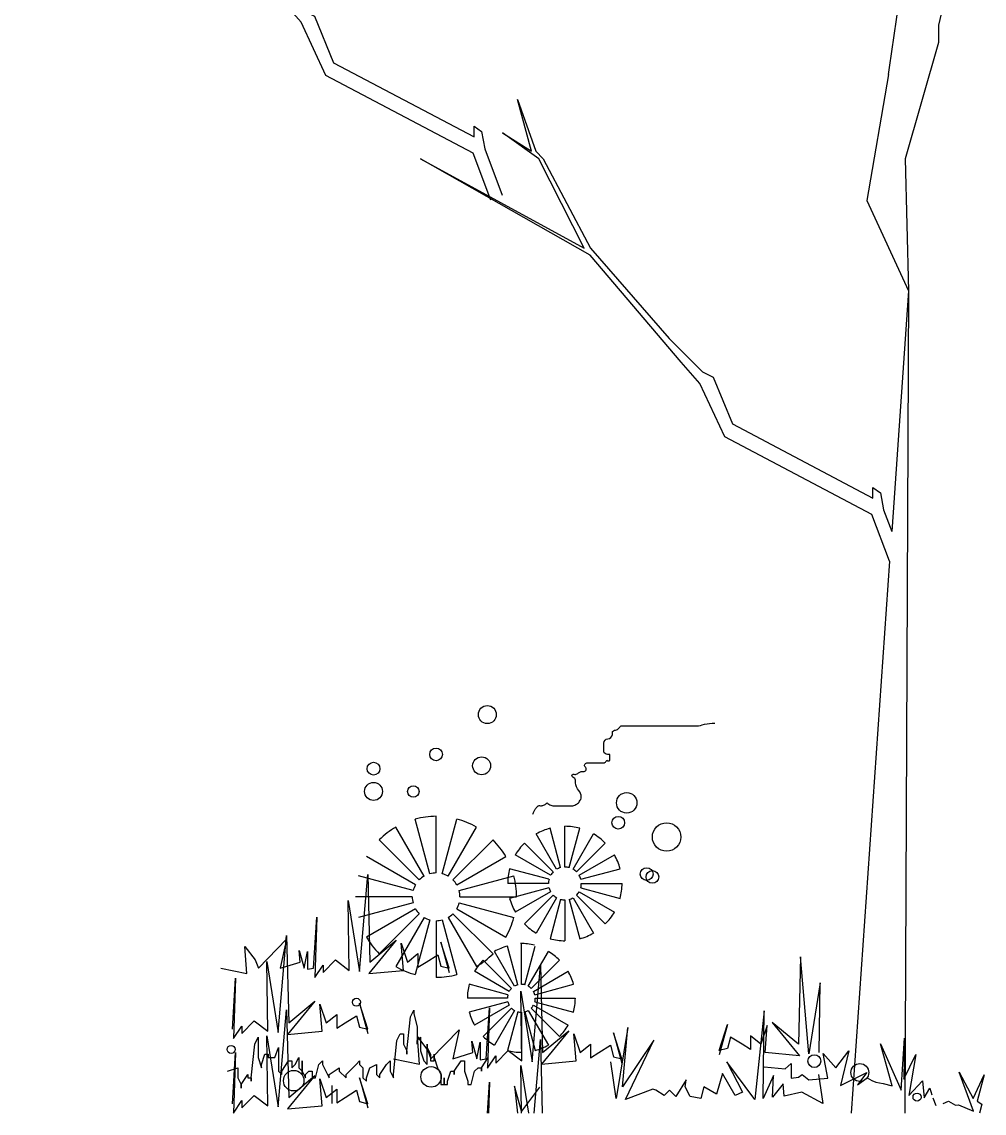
# Model space of a CAD drawing. Header units: millimetres. Extents: x 342.67 to 348.26, y 2602.7 to 2608.35.
# Drawn here: x 343.377 to 346.024, y 2602.701 to 2605.702 of the extents above; entities that cross this region are included whole.
import ezdxf

# ---------------------------------------------------------------- set-up
doc = ezdxf.new("R2010")
doc.units = ezdxf.units.MM
doc.header["$LTSCALE"] = 10
doc.layers.add('Vegetais', color=94, linetype='Continuous')

msp = doc.modelspace()

# ---------------------------------------------------------------- linework, layer by layer
at = {"layer": 'Vegetais'}
for p, q in [((344.4995, 2603.3592), (344.4592, 2603.5097)), ((344.5165, 2603.3614), (344.5165, 2603.5172)), ((344.5334, 2603.3592), (344.5737, 2603.5097)), ((344.4837, 2603.3526), (344.4058, 2603.4875)), ((344.5492, 2603.3526), (344.6271, 2603.4875)), ((344.8589, 2603.3761), (344.8299, 2603.4843)), ((344.8706, 2603.3777), (344.8706, 2603.4897)), ((344.8823, 2603.3761), (344.9113, 2603.4843)), ((344.4701, 2603.3422), (344.36, 2603.4524)), ((344.5628, 2603.3422), (344.673, 2603.4524)), ((344.8479, 2603.3716), (344.7919, 2603.4686)), ((344.8932, 2603.3716), (344.9492, 2603.4686)), ((344.8386, 2603.3644), (344.7593, 2603.4436)), ((344.9025, 2603.3644), (344.9818, 2603.4436)), ((344.4597, 2603.3287), (344.3248, 2603.4065)), ((344.5732, 2603.3287), (344.7081, 2603.4065)), ((344.8314, 2603.355), (344.7343, 2603.4111)), ((344.9097, 2603.355), (345.0068, 2603.4111)), ((344.8269, 2603.3441), (344.7186, 2603.3731)), ((344.9143, 2603.3441), (345.0225, 2603.3731)), ((344.4531, 2603.3128), (344.3027, 2603.3532)), ((344.3059, 2603.0908), (344.3288, 2603.3574)), ((344.3288, 2603.3574), (344.3346, 2603.1166)), ((344.5798, 2603.3128), (344.7302, 2603.3532)), ((344.8253, 2603.3324), (344.7133, 2603.3324)), ((344.9158, 2603.3324), (345.0278, 2603.3324)), ((344.8269, 2603.3207), (344.7186, 2603.2917)), ((344.8314, 2603.3098), (344.7343, 2603.2538)), ((344.8386, 2603.3004), (344.7593, 2603.2212)), ((344.9025, 2603.3004), (344.9818, 2603.2212)), ((344.9097, 2603.3098), (345.0068, 2603.2538)), ((344.9143, 2603.3207), (345.0225, 2603.2917)), ((344.2743, 2603.2858), (344.3059, 2603.0908)), ((344.2772, 2603.0937), (344.2743, 2603.2858)), ((344.4509, 2603.2959), (344.2951, 2603.2959)), ((344.4531, 2603.2789), (344.3027, 2603.2386)), ((344.5798, 2603.2789), (344.7302, 2603.2386)), ((344.582, 2603.2959), (344.7378, 2603.2959)), ((344.8479, 2603.2932), (344.7919, 2603.1962)), ((344.8589, 2603.2887), (344.8299, 2603.1805)), ((344.8706, 2603.2872), (344.8706, 2603.1751)), ((344.8823, 2603.2887), (344.9113, 2603.1805)), ((344.8932, 2603.2932), (344.9492, 2603.1962)), ((344.1796, 2603.0994), (344.1882, 2603.2399)), ((344.1882, 2603.2399), (344.1825, 2603.0736)), ((344.4597, 2603.2631), (344.3248, 2603.1852)), ((344.4701, 2603.2495), (344.36, 2603.1394)), ((344.5628, 2603.2495), (344.673, 2603.1394)), ((344.5732, 2603.2631), (344.7081, 2603.1852)), ((344.4837, 2603.2391), (344.4058, 2603.1042)), ((344.4995, 2603.2325), (344.4592, 2603.0821)), ((344.5165, 2603.2303), (344.5165, 2603.0745)), ((344.5334, 2603.2325), (344.5737, 2603.0821)), ((344.5492, 2603.2391), (344.6271, 2603.1042)), ((344.0276, 2603.0994), (344.105, 2603.1797)), ((344.0824, 2602.9232), (344.1053, 2603.1898)), ((344.105, 2603.1797), (344.0878, 2603.0994)), ((344.1053, 2603.1898), (344.1111, 2602.949)), ((343.9903, 2603.1596), (344.019, 2603.1224)), ((343.996, 2603.0851), (343.9903, 2603.1596)), ((344.4063, 2603.1768), (344.3317, 2603.0851)), ((344.3346, 2603.1166), (344.4063, 2603.1768)), ((344.4207, 2603.1682), (344.4379, 2603.1166)), ((344.4264, 2603.0937), (344.4207, 2603.1682)), ((344.5297, 2603.1711), (344.5526, 2603.088)), ((344.5526, 2603.0994), (344.5297, 2603.1711)), ((344.7409, 2603.0539), (344.7124, 2603.1603)), ((344.7509, 2603.0552), (344.7509, 2603.1654)), ((344.7608, 2603.0539), (344.7893, 2603.1603)), ((344.019, 2603.1224), (344.0276, 2603.0994)), ((344.1395, 2603.1482), (344.1538, 2603.0994)), ((344.1423, 2603.1166), (344.1395, 2603.1482)), ((344.1538, 2603.0994), (344.1624, 2603.1453)), ((344.1624, 2603.1453), (344.1624, 2603.0966)), ((344.2055, 2603.088), (344.2399, 2603.1224)), ((344.2399, 2603.1224), (344.2772, 2603.0937)), ((344.4379, 2603.1166), (344.4666, 2603.1396)), ((344.4666, 2603.1396), (344.4666, 2603.1023)), ((344.4895, 2603.1166), (344.5211, 2603.1367)), ((344.5211, 2603.1367), (344.5297, 2603.1052)), ((344.7238, 2603.044), (344.6459, 2603.1219)), ((344.7317, 2603.0501), (344.6766, 2603.1455)), ((344.77, 2603.0501), (344.8251, 2603.1455)), ((344.778, 2603.044), (344.8559, 2603.1219)), ((345.5186, 2603.1311), (345.5128, 2602.8903)), ((345.5415, 2602.8645), (345.5186, 2603.1311)), ((343.9243, 2603.0994), (343.996, 2603.0851)), ((344.0537, 2602.9261), (344.0508, 2603.1181)), ((344.0508, 2603.1181), (344.0824, 2602.9232)), ((344.0878, 2603.0994), (344.1423, 2603.1166)), ((344.1624, 2603.0966), (344.1796, 2603.0994)), ((344.1825, 2603.0736), (344.2055, 2603.108)), ((344.2055, 2603.108), (344.2055, 2603.088)), ((344.3317, 2603.0851), (344.4264, 2603.0937)), ((344.4666, 2603.1023), (344.4895, 2603.1166)), ((344.5297, 2603.1052), (344.5526, 2603.0994)), ((344.7177, 2603.036), (344.6223, 2603.0911)), ((344.7807, 2602.8418), (344.8037, 2603.1084)), ((344.784, 2603.036), (344.8795, 2603.0911)), ((344.8037, 2603.1084), (344.8094, 2602.8676)), ((343.9561, 2602.9318), (343.9647, 2603.0723)), ((343.9647, 2603.0723), (343.959, 2602.906)), ((345.5731, 2603.0595), (345.5415, 2602.8645)), ((345.5702, 2602.8674), (345.5731, 2603.0595)), ((344.7139, 2603.0268), (344.6074, 2603.0553)), ((344.7492, 2603.0367), (344.7807, 2602.8418)), ((344.752, 2602.8446), (344.7492, 2603.0367)), ((344.7879, 2603.0268), (344.8943, 2603.0553)), ((344.1828, 2603.0092), (344.1082, 2602.9175)), ((344.1111, 2602.949), (344.1828, 2603.0092)), ((344.2029, 2602.9261), (344.1971, 2603.0006)), ((344.1971, 2603.0006), (344.2144, 2602.949)), ((344.3291, 2602.9318), (344.3062, 2603.0035)), ((344.3062, 2603.0035), (344.3291, 2602.9203)), ((344.7125, 2603.0169), (344.6024, 2603.0169)), ((344.7139, 2603.007), (344.6074, 2602.9785)), ((344.7879, 2603.007), (344.8943, 2602.9785)), ((344.7892, 2603.0169), (344.8993, 2603.0169)), ((344.0824, 2602.7183), (344.1053, 2602.9849)), ((344.1053, 2602.9849), (344.1111, 2602.7441)), ((344.2144, 2602.949), (344.243, 2602.9719)), ((344.243, 2602.9719), (344.243, 2602.9347)), ((344.4456, 2602.9655), (344.4549, 2602.9841)), ((344.4549, 2602.9841), (344.4549, 2602.9748)), ((344.4549, 2602.9748), (344.4642, 2602.9376)), ((344.7177, 2602.9977), (344.6223, 2602.9426)), ((344.7238, 2602.9898), (344.6459, 2602.9119)), ((344.6545, 2602.8504), (344.6631, 2602.9908)), ((344.6631, 2602.9908), (344.6574, 2602.8246)), ((344.7317, 2602.9837), (344.6766, 2602.8883)), ((344.7409, 2602.9799), (344.7124, 2602.8735)), ((344.7509, 2602.9786), (344.7509, 2602.8684)), ((344.7608, 2602.9799), (344.7893, 2602.8735)), ((344.77, 2602.9837), (344.8251, 2602.8883)), ((344.778, 2602.9898), (344.8559, 2602.9119)), ((344.784, 2602.9977), (344.8795, 2602.9426)), ((345.4191, 2602.9822), (345.3933, 2602.7386)), ((345.4163, 2602.7414), (345.4191, 2602.9822)), ((343.959, 2602.906), (343.9819, 2602.9404)), ((343.9819, 2602.9203), (344.0164, 2602.9547)), ((343.9819, 2602.9404), (343.9819, 2602.9203)), ((344.0164, 2602.9547), (344.0537, 2602.9261)), ((344.243, 2602.9347), (344.266, 2602.949)), ((344.266, 2602.949), (344.2976, 2602.9691)), ((344.2976, 2602.9691), (344.3062, 2602.9375)), ((344.4363, 2602.8725), (344.4456, 2602.9655)), ((345.3177, 2602.9448), (345.2948, 2602.8617)), ((345.2948, 2602.8731), (345.3177, 2602.9448)), ((345.4268, 2602.9419), (345.4095, 2602.8903)), ((345.421, 2602.8674), (345.4268, 2602.9419)), ((345.4411, 2602.9505), (345.5157, 2602.8588)), ((345.5128, 2602.8903), (345.4411, 2602.9505)), ((344.0175, 2602.8911), (344.0268, 2602.9097)), ((344.0268, 2602.9097), (344.0268, 2602.8539)), ((344.0508, 2602.9133), (344.0824, 2602.7183)), ((344.0537, 2602.7212), (344.0508, 2602.9133)), ((344.1082, 2602.9175), (344.2029, 2602.9261)), ((344.3062, 2602.9375), (344.3291, 2602.9318)), ((344.4083, 2602.9004), (344.4176, 2602.919)), ((344.4176, 2602.919), (344.4269, 2602.919)), ((344.4269, 2602.919), (344.4269, 2602.8911)), ((344.4642, 2602.9376), (344.4642, 2602.8911)), ((344.4642, 2602.9004), (344.4735, 2602.9097)), ((344.4651, 2602.9106), (344.4938, 2602.8733)), ((344.4709, 2602.836), (344.4651, 2602.9106)), ((344.4735, 2602.9097), (344.4735, 2602.8725)), ((344.5024, 2602.8504), (344.5799, 2602.9306)), ((344.5799, 2602.9306), (344.5627, 2602.8504)), ((344.8812, 2602.9278), (344.8066, 2602.836)), ((344.8094, 2602.8676), (344.8812, 2602.9278)), ((344.8955, 2602.9192), (344.9127, 2602.8676)), ((344.9012, 2602.8446), (344.8955, 2602.9192)), ((345.0045, 2602.922), (345.0275, 2602.8389)), ((345.0275, 2602.8504), (345.0045, 2602.922)), ((345.0433, 2602.9364), (345.0117, 2602.7414)), ((345.0289, 2602.773), (345.0433, 2602.9364)), ((345.3263, 2602.9104), (345.3177, 2602.8789)), ((345.3579, 2602.8903), (345.3263, 2602.9104)), ((345.3808, 2602.9133), (345.3808, 2602.876)), ((345.4095, 2602.8903), (345.3808, 2602.9133)), ((344.0082, 2602.7981), (344.0175, 2602.8911)), ((344.0733, 2602.8539), (344.0826, 2602.8818)), ((344.0826, 2602.8818), (344.0826, 2602.8167)), ((344.399, 2602.8074), (344.4083, 2602.9004)), ((344.4269, 2602.8911), (344.4363, 2602.8725)), ((344.4642, 2602.8911), (344.4642, 2602.9004)), ((344.4921, 2602.8353), (344.4921, 2602.8911)), ((344.4921, 2602.8911), (344.4921, 2602.8818)), ((344.4921, 2602.8818), (344.5014, 2602.8632)), ((344.6143, 2602.8991), (344.6287, 2602.8504)), ((344.6172, 2602.8676), (344.6143, 2602.8991)), ((344.6287, 2602.8504), (344.6373, 2602.8962)), ((344.6373, 2602.8962), (344.6373, 2602.8475)), ((344.7863, 2602.7011), (344.8037, 2602.9035)), ((344.8037, 2602.9035), (344.8085, 2602.7011)), ((344.9127, 2602.8676), (344.9414, 2602.8905)), ((344.9414, 2602.8905), (344.9414, 2602.8532)), ((344.9644, 2602.8676), (344.9959, 2602.8876)), ((344.9959, 2602.8876), (345.0045, 2602.8561)), ((345.115, 2602.902), (345.0289, 2602.773)), ((345.0375, 2602.7386), (345.115, 2602.902)), ((345.3808, 2602.876), (345.3579, 2602.8903)), ((345.7708, 2602.7764), (345.7385, 2602.8913)), ((345.7385, 2602.8913), (345.7951, 2602.7641)), ((345.7951, 2602.7641), (345.8048, 2602.9076)), ((345.8048, 2602.9076), (345.8025, 2602.7949)), ((343.9561, 2602.7269), (343.9647, 2602.8674)), ((343.9647, 2602.8674), (343.959, 2602.7011)), ((344.0268, 2602.8539), (344.0361, 2602.826)), ((344.0361, 2602.8353), (344.0454, 2602.8632)), ((344.0454, 2602.8632), (344.0547, 2602.8632)), ((344.0547, 2602.8632), (344.0547, 2602.8539)), ((344.0547, 2602.8539), (344.0733, 2602.8539)), ((344.1292, 2602.8353), (344.1385, 2602.8539)), ((344.1385, 2602.8539), (344.1385, 2602.826)), ((344.3991, 2602.8504), (344.4709, 2602.836)), ((344.4363, 2602.8725), (344.4363, 2602.8632)), ((344.4363, 2602.8632), (344.4363, 2602.8725)), ((344.4735, 2602.8725), (344.4828, 2602.8446)), ((344.4938, 2602.8733), (344.5024, 2602.8504)), ((344.5014, 2602.8632), (344.5014, 2602.8446)), ((344.5107, 2602.8446), (344.5107, 2602.8632)), ((344.5107, 2602.8632), (344.5107, 2602.8539)), ((344.5107, 2602.8539), (344.52, 2602.826)), ((344.5627, 2602.8504), (344.6172, 2602.8676)), ((344.6373, 2602.8475), (344.6545, 2602.8504)), ((344.641, 2602.826), (344.6596, 2602.8539)), ((344.6574, 2602.8246), (344.6803, 2602.859)), ((344.6803, 2602.8389), (344.7147, 2602.8733)), ((344.6803, 2602.859), (344.6803, 2602.8389)), ((344.7147, 2602.8733), (344.752, 2602.8446)), ((344.9414, 2602.8532), (344.9644, 2602.8676)), ((345.0045, 2602.8561), (345.0275, 2602.8504)), ((345.3177, 2602.8789), (345.2948, 2602.8731)), ((345.5157, 2602.8588), (345.421, 2602.8674)), ((345.594, 2602.7969), (345.581, 2602.8655)), ((345.581, 2602.8655), (345.6156, 2602.8255)), ((345.6156, 2602.8255), (345.6516, 2602.8724)), ((345.6516, 2602.8724), (345.6288, 2602.7772)), ((345.8025, 2602.7949), (345.8358, 2602.8624)), ((345.8358, 2602.8624), (345.8161, 2602.7494)), ((343.9431, 2602.8167), (343.971, 2602.826)), ((343.971, 2602.826), (343.971, 2602.7981)), ((344.0361, 2602.826), (344.0361, 2602.8353)), ((344.0919, 2602.8167), (344.1106, 2602.8446)), ((344.1106, 2602.8446), (344.1199, 2602.8446)), ((344.1199, 2602.8446), (344.1199, 2602.826)), ((344.1199, 2602.826), (344.1292, 2602.8353)), ((344.1385, 2602.826), (344.1478, 2602.8167)), ((344.1478, 2602.8074), (344.1478, 2602.8446)), ((344.1478, 2602.8446), (344.1478, 2602.8167)), ((344.185, 2602.7981), (344.1943, 2602.8353)), ((344.1943, 2602.8353), (344.2036, 2602.8446)), ((344.2036, 2602.8446), (344.2036, 2602.8353)), ((344.2036, 2602.8353), (344.2129, 2602.8167)), ((344.2222, 2602.8074), (344.2501, 2602.826)), ((344.2501, 2602.826), (344.2501, 2602.8167)), ((344.2688, 2602.8074), (344.2967, 2602.8353)), ((344.2967, 2602.8353), (344.306, 2602.8446)), ((344.306, 2602.8446), (344.306, 2602.8353)), ((344.306, 2602.8353), (344.3153, 2602.826)), ((344.3153, 2602.826), (344.3153, 2602.7981)), ((344.3246, 2602.7981), (344.3339, 2602.826)), ((344.3339, 2602.826), (344.3525, 2602.8353)), ((344.3525, 2602.8353), (344.3525, 2602.8074)), ((344.3618, 2602.8074), (344.3804, 2602.8353)), ((344.3804, 2602.8353), (344.3897, 2602.8446)), ((344.3897, 2602.8446), (344.3897, 2602.8167)), ((344.4828, 2602.8446), (344.4921, 2602.8353)), ((344.5014, 2602.8446), (344.5107, 2602.8446)), ((344.52, 2602.826), (344.5293, 2602.8074)), ((344.5665, 2602.8167), (344.5851, 2602.8446)), ((344.5851, 2602.8446), (344.5944, 2602.8446)), ((344.5944, 2602.8446), (344.5944, 2602.8167)), ((344.6224, 2602.8167), (344.6317, 2602.826)), ((344.6317, 2602.826), (344.641, 2602.826)), ((344.641, 2602.826), (344.641, 2602.8167)), ((344.641, 2602.8167), (344.641, 2602.826)), ((344.7511, 2602.7011), (344.7492, 2602.8318)), ((344.7492, 2602.8318), (344.7703, 2602.7011)), ((344.8066, 2602.836), (344.9012, 2602.8446)), ((345.0117, 2602.7414), (344.9974, 2602.8418)), ((345.3158, 2602.8418), (345.3589, 2602.7586)), ((345.3933, 2602.7386), (345.3158, 2602.8418)), ((345.4189, 2602.8287), (345.476, 2602.8231)), ((345.476, 2602.8231), (345.4928, 2602.838)), ((345.4928, 2602.838), (345.4925, 2602.7975)), ((343.971, 2602.7981), (343.9803, 2602.7795)), ((343.9803, 2602.7795), (343.9989, 2602.8074)), ((343.9989, 2602.8074), (343.9989, 2602.7981)), ((343.9989, 2602.7981), (344.0082, 2602.7981)), ((344.0082, 2602.7981), (344.0082, 2602.7888)), ((344.0082, 2602.7888), (344.0082, 2602.7981)), ((344.0826, 2602.8167), (344.0919, 2602.8074)), ((344.0919, 2602.8074), (344.0919, 2602.8167)), ((344.1828, 2602.8043), (344.1082, 2602.7126)), ((344.1111, 2602.7441), (344.1828, 2602.8043)), ((344.1478, 2602.8167), (344.1478, 2602.8074)), ((344.1478, 2602.8167), (344.1571, 2602.7981)), ((344.1571, 2602.8074), (344.1664, 2602.8167)), ((344.1571, 2602.7981), (344.1571, 2602.8074)), ((344.1664, 2602.8167), (344.1757, 2602.8167)), ((344.1757, 2602.8167), (344.1757, 2602.7981)), ((344.1757, 2602.7981), (344.185, 2602.7981)), ((344.1971, 2602.7957), (344.2144, 2602.7441)), ((344.2029, 2602.7212), (344.1971, 2602.7957)), ((344.2129, 2602.8167), (344.2222, 2602.7981)), ((344.2222, 2602.7981), (344.2222, 2602.8074)), ((344.2501, 2602.8167), (344.2688, 2602.7981)), ((344.2688, 2602.7981), (344.2688, 2602.8074)), ((344.3062, 2602.7986), (344.3291, 2602.7155)), ((344.3291, 2602.7269), (344.3062, 2602.7986)), ((344.3153, 2602.7981), (344.3246, 2602.7888)), ((344.3246, 2602.7888), (344.3246, 2602.7981)), ((344.3525, 2602.8074), (344.3618, 2602.7981)), ((344.3618, 2602.7981), (344.3618, 2602.8074)), ((344.3897, 2602.8167), (344.399, 2602.7981)), ((344.399, 2602.7981), (344.399, 2602.8074)), ((344.5293, 2602.8074), (344.5293, 2602.7795)), ((344.5386, 2602.7795), (344.5386, 2602.7981)), ((344.5386, 2602.7981), (344.5386, 2602.7795)), ((344.5479, 2602.7888), (344.5572, 2602.8167)), ((344.5572, 2602.8167), (344.5665, 2602.8167)), ((344.5665, 2602.8167), (344.5665, 2602.8074)), ((344.5665, 2602.8074), (344.5665, 2602.8167)), ((344.5944, 2602.8167), (344.6038, 2602.7888)), ((344.6131, 2602.7795), (344.6224, 2602.8167)), ((345.2039, 2602.793), (345.1753, 2602.7472)), ((345.2011, 2602.773), (345.2039, 2602.793)), ((345.3044, 2602.8102), (345.2872, 2602.7529)), ((345.3388, 2602.75), (345.3044, 2602.8102)), ((345.4447, 2602.8048), (345.4163, 2602.7414)), ((345.4418, 2602.7446), (345.4447, 2602.8048)), ((345.4925, 2602.7975), (345.5133, 2602.8002)), ((345.5133, 2602.8002), (345.523, 2602.8074)), ((345.523, 2602.8074), (345.5412, 2602.7931)), ((345.5412, 2602.7931), (345.594, 2602.7969)), ((345.5681, 2602.8077), (345.5796, 2602.7274)), ((345.6288, 2602.7772), (345.7008, 2602.8129)), ((345.7008, 2602.8129), (345.6754, 2602.779)), ((345.6754, 2602.779), (345.7015, 2602.7983)), ((345.7015, 2602.7983), (345.7149, 2602.7905)), ((345.7149, 2602.7905), (345.7258, 2602.786)), ((345.8161, 2602.7494), (345.854, 2602.7901)), ((345.854, 2602.7901), (345.8587, 2602.7431)), ((345.9552, 2602.8137), (345.9937, 2602.7414)), ((345.9944, 2602.7065), (345.9552, 2602.8137)), ((345.9937, 2602.7414), (346.0237, 2602.8065)), ((346.0237, 2602.8065), (346.0042, 2602.734)), ((343.9803, 2602.7795), (343.9803, 2602.7702)), ((343.9803, 2602.7702), (343.9803, 2602.7795)), ((344.2144, 2602.7441), (344.243, 2602.7671)), ((344.243, 2602.7671), (344.243, 2602.7298)), ((344.266, 2602.7441), (344.2976, 2602.7642)), ((344.2976, 2602.7642), (344.3062, 2602.7327)), ((344.5293, 2602.7795), (344.5386, 2602.7795)), ((344.5386, 2602.7795), (344.5479, 2602.7795)), ((344.5479, 2602.7795), (344.5479, 2602.7888)), ((344.6038, 2602.7888), (344.6038, 2602.7795)), ((344.6038, 2602.7795), (344.6131, 2602.7795)), ((344.6579, 2602.7011), (344.6631, 2602.786)), ((344.6631, 2602.786), (344.6602, 2602.7011)), ((344.7316, 2602.7756), (344.7402, 2602.701)), ((344.7517, 2602.7068), (344.7316, 2602.7756)), ((344.8005, 2602.7727), (344.7517, 2602.7068)), ((345.1121, 2602.7672), (345.0375, 2602.7386)), ((345.1207, 2602.7644), (345.1121, 2602.7672)), ((345.1437, 2602.75), (345.1207, 2602.7644)), ((345.158, 2602.7644), (345.1437, 2602.75)), ((345.1753, 2602.7472), (345.158, 2602.7644)), ((345.2154, 2602.7472), (345.2011, 2602.773)), ((345.2527, 2602.773), (345.2441, 2602.7414)), ((345.2872, 2602.7529), (345.2527, 2602.773)), ((345.4705, 2602.7819), (345.4418, 2602.7446)), ((345.4734, 2602.7475), (345.4705, 2602.7819)), ((345.7258, 2602.786), (345.7457, 2602.783)), ((345.7457, 2602.783), (345.7708, 2602.7764)), ((345.8587, 2602.7431), (345.8742, 2602.7697)), ((345.8742, 2602.7697), (345.8802, 2602.7515)), ((343.959, 2602.7011), (343.9819, 2602.7355)), ((343.9819, 2602.7155), (344.0164, 2602.7499)), ((343.9819, 2602.7355), (343.9819, 2602.7155)), ((344.0164, 2602.7499), (344.0537, 2602.7212)), ((344.243, 2602.7298), (344.266, 2602.7441)), ((344.3062, 2602.7327), (344.3291, 2602.7269)), ((345.2441, 2602.7414), (345.2154, 2602.7472)), ((345.3589, 2602.7586), (345.3388, 2602.75)), ((345.5222, 2602.7589), (345.4734, 2602.7475)), ((345.5796, 2602.7274), (345.5222, 2602.7589)), ((345.8822, 2602.7436), (345.8906, 2602.7221)), ((345.9105, 2602.7276), (345.9259, 2602.734)), ((345.9259, 2602.734), (345.9445, 2602.7226)), ((346.0042, 2602.734), (346.0176, 2602.7262)), ((344.1082, 2602.7126), (344.2029, 2602.7212)), ((345.9445, 2602.7226), (345.9535, 2602.7241)), ((345.9535, 2602.7241), (345.9944, 2602.7065)), ((346.0176, 2602.7262), (346.011, 2602.7011))]:
    msp.add_line(p, q, dxfattribs=at)
at = {"layer": 'Vegetais', "color": 34}
for points in [[(344.6669, 2605.2117), (344.6184, 2605.3402), (344.2135, 2605.5537), (344.145, 2605.7003), (344.0934, 2605.7592), (343.8431, 2606.0537), (343.3771, 2606.3182), (343.827, 2606.0726), (343.7027, 2606.3182), (343.6021, 2606.3893), (343.682, 2606.339), (343.6435, 2606.481), (343.6938, 2606.339), (343.7145, 2606.3182), (343.8447, 2606.0726), (344.0607, 2605.824), (344.1525, 2605.7322), (344.1821, 2605.7174), (344.2345, 2605.5892), (344.6207, 2605.3854), (344.6207, 2605.415), (344.6414, 2605.4002), (344.6503, 2605.3528), (344.6984, 2605.2246)], [(345.7609, 2605.5566), (345.7635, 2605.5757), (345.815, 2605.9291)], [(345.9401, 2605.8722), (345.8979, 2605.6929), (345.8982, 2605.6452)], [(345.8982, 2605.6452), (345.806, 2605.3251), (345.8156, 2604.9616), (345.8051, 2602.7011)], [(345.7609, 2605.5566), (345.7007, 2605.2103), (345.8156, 2604.9616), (345.7693, 2604.3002)], [(345.7636, 2604.2185), (345.7151, 2604.3469), (345.3102, 2604.5604), (345.2417, 2604.7071), (345.1902, 2604.766), (344.9399, 2605.0605), (344.4739, 2605.325), (344.9237, 2605.0793), (344.7994, 2605.325), (344.6988, 2605.396), (344.7787, 2605.3457), (344.7402, 2605.4878), (344.7905, 2605.3457), (344.8113, 2605.325), (344.9415, 2605.0793), (345.1575, 2604.8307), (345.2492, 2604.739), (345.2788, 2604.7242), (345.3312, 2604.5959), (345.7175, 2604.3921), (345.7175, 2604.4217), (345.7382, 2604.4069), (345.747, 2604.3596), (345.7693, 2604.3002)], [(345.7636, 2604.2185), (345.6575, 2602.7011)]]:
    msp.add_lwpolyline(points, dxfattribs=at)
at = {"layer": 'Vegetais'}
msp.add_lwpolyline([(344.7825, 2603.5229, -0.049383), (344.7858, 2603.5317, -0.055739), (344.7903, 2603.5386, -0.024745), (344.7963, 2603.5452, -0.098513), (344.7982, 2603.5464, -0.151502), (344.8009, 2603.5467, 0.079759), (344.806, 2603.5464, 0.088741), (344.8141, 2603.5488, 0.080662), (344.8216, 2603.5543), (344.8216, 2603.5543, 0.049421), (344.8321, 2603.5477, 0.116501), (344.8373, 2603.5464), (344.8608, 2603.5464), (344.8764, 2603.5464), (344.8921, 2603.5464, 0.116501), (344.8981, 2603.5479, 0.061361), (344.9077, 2603.5543), (344.9077, 2603.5543, 0.059689), (344.9141, 2603.5639, 0.112205), (344.9155, 2603.5699, 0.191139), (344.9084, 2603.5887, -0.172429), (344.8999, 2603.6091, -0.037345), (344.9, 2603.614, 0.062219), (344.8999, 2603.6169, 0.158765), (344.8977, 2603.6213, 0.116366), (344.8921, 2603.6247), (344.8921, 2603.6247, -0.198999), (344.8901, 2603.6295, -0.295777), (344.8921, 2603.6326, -0.185382), (344.8954, 2603.6328, 0.136997), (344.8999, 2603.6326, 0.117323), (344.9078, 2603.6365, -0.118898), (344.9155, 2603.6404, -0.100278), (344.919, 2603.6405, 0.07724), (344.9234, 2603.6404, 0.646701), (344.9269, 2603.6524, -0.69537), (344.9312, 2603.6639), (344.9468, 2603.6639), (344.9781, 2603.6639, 0.198999), (344.9803, 2603.6648, 0.049421), (344.986, 2603.6717), (344.986, 2603.6717, 0.198826), (344.9915, 2603.6694, 0.414214), (344.9938, 2603.6717), (344.9938, 2603.6796), (344.9938, 2603.6874), (344.9938, 2603.6874, -0.14799), (344.9817, 2603.6895, -0.284007), (344.9781, 2603.6952), (344.9781, 2603.7109), (344.9781, 2603.7187, -0.387716), (344.9888, 2603.7304, 0.338924), (345.0016, 2603.7422, 0.121386), (345.0013, 2603.7472, -0.219483), (345.0016, 2603.75, -0.228874), (345.0074, 2603.7537, 0.141296), (345.0173, 2603.7579, 0.100976), (345.0224, 2603.7641, -0.277126), (345.0251, 2603.7657), (345.0329, 2603.7657), (345.0564, 2603.7657), (345.072, 2603.7657), (345.0877, 2603.7657), (345.1112, 2603.7657), (345.119, 2603.7657), (345.1503, 2603.7657), (345.1581, 2603.7657), (345.2129, 2603.7657), (345.2207, 2603.7657), (345.2285, 2603.7657, 0.070658), (345.2481, 2603.7685, -0.049932), (345.2755, 2603.7735, -0.020653), (345.2772, 2603.7736, -0.005817), (345.2833, 2603.7735)], format="xyb", dxfattribs=at)
msp.add_lwpolyline([(344.2296, 2602.7774), (344.2296, 2602.7274)], dxfattribs=at)
for centre, radius in [((344.6573, 2603.797), 0.0247), ((344.5165, 2603.6874), 0.0175), ((344.3443, 2603.6482), 0.0175), ((344.6417, 2603.6561), 0.0247), ((344.3443, 2603.5856), 0.0247), ((344.4539, 2603.5856), 0.0157), ((345.0407, 2603.5543), 0.0282), ((345.0173, 2603.4995), 0.0175), ((345.1503, 2603.4603), 0.0391), ((345.0955, 2603.3585), 0.0175), ((345.1112, 2603.3507), 0.0175), ((344.2974, 2603.0061), 0.0111), ((343.9527, 2602.8764), 0.0111), ((345.5566, 2602.8441), 0.0175), ((344.5026, 2602.8008), 0.0282), ((345.6818, 2602.8128), 0.0247), ((344.1249, 2602.7903), 0.0282), ((345.8391, 2602.7452), 0.0111)]:
    msp.add_circle(centre, radius, dxfattribs=at)
for centre, radius, start, end in [((344.5165, 2603.2959), 0.2213, 90, 105), ((344.5165, 2603.2959), 0.2213, 60, 75), ((344.5165, 2603.2959), 0.2213, 120, 135), ((344.8706, 2603.3324), 0.1573, 105, 120), ((344.8706, 2603.3324), 0.1573, 75, 90), ((344.5165, 2603.2959), 0.2213, 30, 45), ((344.8706, 2603.3324), 0.1573, 45, 60), ((344.8706, 2603.3324), 0.1573, 135, 150), ((344.8706, 2603.3324), 0.1573, 15, 30), ((344.5165, 2603.2959), 0.0656, 90, 105), ((344.8706, 2603.3324), 0.1573, 165, 180), ((344.8706, 2603.3324), 0.0452, 135, 150), ((344.8706, 2603.3324), 0.0452, 105, 120), ((344.8706, 2603.3324), 0.0452, 75, 90), ((344.8706, 2603.3324), 0.0452, 45, 60), ((344.5165, 2603.2959), 0.0656, 120, 135), ((344.5165, 2603.2959), 0.0656, 60, 75), ((344.5165, 2603.2959), 0.0656, 30, 45), ((344.5165, 2603.2959), 0.2213, 0, 15), ((344.8706, 2603.3324), 0.0452, 165, 180), ((344.8706, 2603.3324), 0.0452, 15, 30), ((344.8706, 2603.3324), 0.0452, 345, 0), ((344.8706, 2603.3324), 0.1573, 345, 0), ((344.5165, 2603.2959), 0.0656, 150, 165), ((344.5165, 2603.2959), 0.0656, 0, 15), ((344.8706, 2603.3324), 0.0452, 195, 210), ((344.8706, 2603.3324), 0.0452, 225, 240), ((344.8706, 2603.3324), 0.0452, 315, 330), ((344.5165, 2603.2959), 0.0656, 180, 195), ((344.5165, 2603.2959), 0.0656, 330, 345), ((344.8706, 2603.3324), 0.1573, 195, 210), ((344.8706, 2603.3324), 0.0452, 255, 270), ((344.8706, 2603.3324), 0.0452, 285, 300), ((344.5165, 2603.2959), 0.0656, 210, 225), ((344.5165, 2603.2959), 0.0656, 300, 315), ((344.8706, 2603.3324), 0.1573, 315, 330), ((344.5165, 2603.2959), 0.0656, 240, 255), ((344.5165, 2603.2959), 0.0656, 270, 285), ((344.5165, 2603.2959), 0.2213, 330, 345), ((344.8706, 2603.3324), 0.1573, 225, 240), ((344.5165, 2603.2959), 0.2213, 210, 225), ((344.8706, 2603.3324), 0.1573, 255, 270), ((344.8706, 2603.3324), 0.1573, 285, 300), ((344.7509, 2603.0169), 0.1485, 105, 120), ((344.7485, 2603.0192), 0.1485, 75, 90), ((344.7509, 2603.0169), 0.1485, 135, 150), ((344.5165, 2603.2959), 0.2213, 300, 315), ((344.7509, 2603.0169), 0.1485, 45, 60), ((344.5165, 2603.2959), 0.2213, 240, 255), ((344.7509, 2603.0169), 0.1485, 15, 30), ((344.5165, 2603.2959), 0.2213, 270, 285), ((344.7509, 2603.0169), 0.1485, 165, 180), ((344.7509, 2603.0169), 0.0383, 135, 150), ((344.7509, 2603.0169), 0.0383, 105, 120), ((344.7509, 2603.0169), 0.0383, 75, 90), ((344.7509, 2603.0169), 0.0383, 45, 60), ((344.7509, 2603.0169), 0.0383, 15, 30), ((344.7509, 2603.0169), 0.0383, 165, 180), ((344.7509, 2603.0169), 0.0383, 195, 210), ((344.7509, 2603.0169), 0.0383, 345, 0), ((344.7509, 2603.0169), 0.1485, 345, 0), ((344.7509, 2603.0169), 0.1485, 195, 210), ((344.7509, 2603.0169), 0.0383, 225, 240), ((344.7509, 2603.0169), 0.0383, 255, 270), ((344.7509, 2603.0169), 0.0383, 285, 300), ((344.7509, 2603.0169), 0.0383, 315, 330), ((344.7509, 2603.0169), 0.1485, 315, 330), ((344.7509, 2603.0169), 0.1485, 225, 240), ((344.7509, 2603.0169), 0.1485, 285, 300), ((344.7509, 2603.0169), 0.1485, 255, 270)]:
    msp.add_arc(centre, radius, start, end, dxfattribs=at)

doc.saveas('drawing.dxf')
